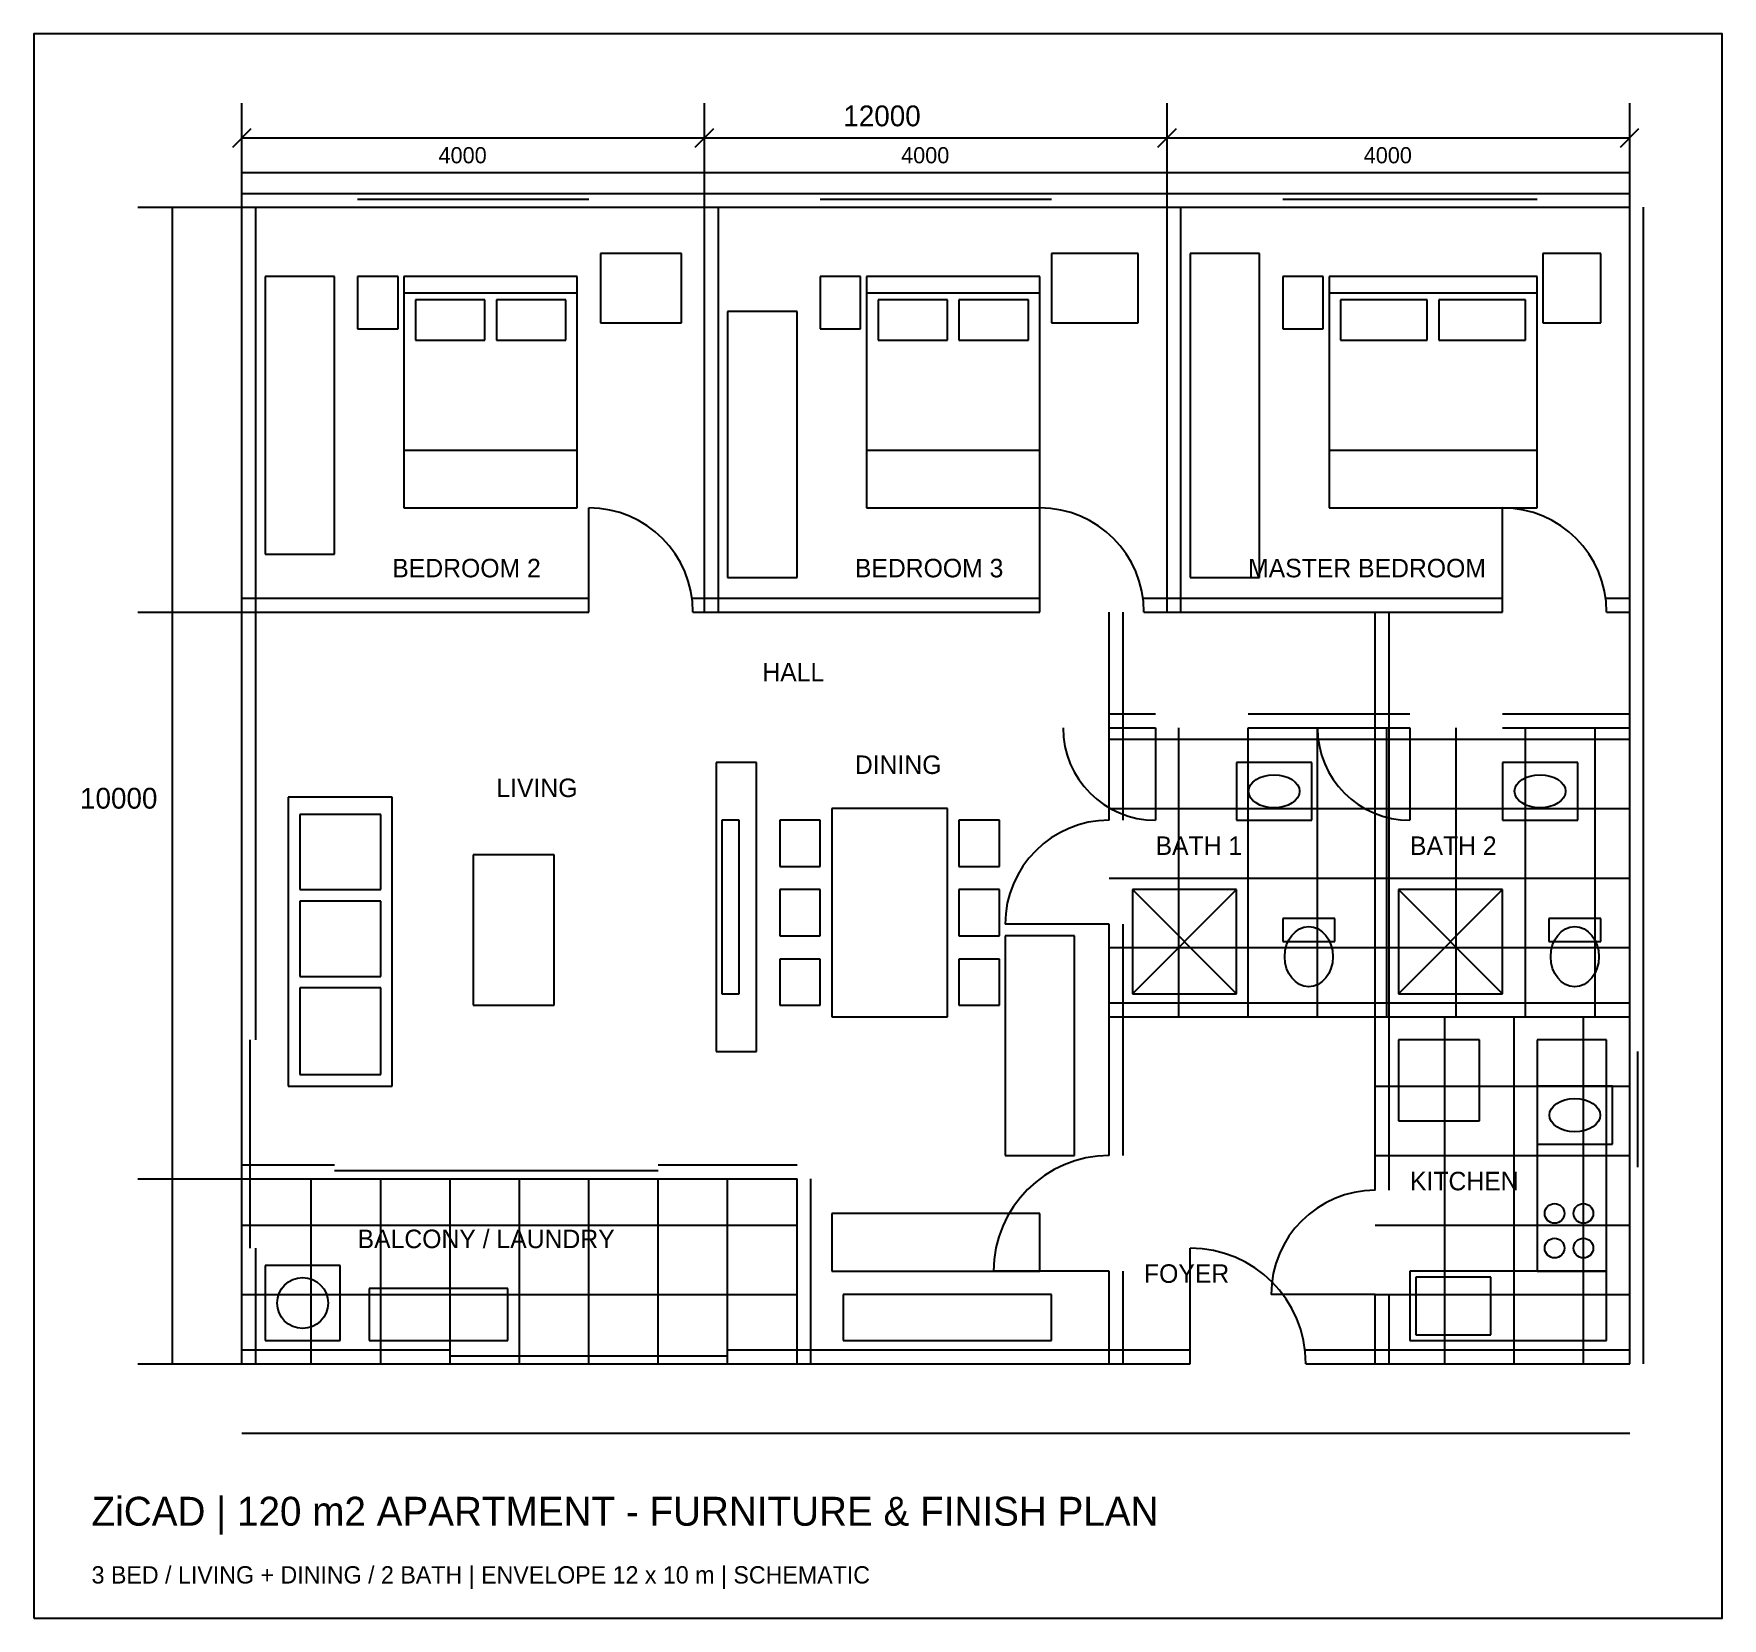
# Model space of a CAD drawing. Header units: millimetres. Extents: x -1800 to 12800, y -2200 to 11500.
import ezdxf

# ---------------------------------------------------------------- set-up
doc = ezdxf.new("R2010")
doc.units = ezdxf.units.MM
for name, color, linetype in [('DIM', 8, 'Continuous'), ('DOOR', 30, 'Continuous'), ('FIXTURE', 3, 'Continuous'), ('FLOOR', 8, 'Continuous'), ('FURNITURE', 8, 'Continuous'), ('TEXT', 7, 'Continuous'), ('WALL', 7, 'Continuous'), ('WINDOW', 4, 'Continuous')]:
    doc.layers.add(name, color=color, linetype=linetype)

msp = doc.modelspace()

# ---------------------------------------------------------------- linework, layer by layer
at = {"layer": 'DIM'}
for p, q in [((0, 10000), (0, 10900)), ((4000, 10000), (4000, 10900)), ((8000, 10000), (8000, 10900)), ((12000, 10000), (12000, 10900)), ((-80, 10520), (80, 10680)), ((3920, 10520), (4080, 10680)), ((7920, 10520), (8080, 10680)), ((11920, 10520), (12080, 10680)), ((0, 10600), (12000, 10600)), ((0, 10300), (4000, 10300)), ((4000, 10300), (8000, 10300)), ((8000, 10300), (12000, 10300)), ((-900, 10000), (0, 10000)), ((-600, 0), (-600, 10000)), ((-900, 6500), (0, 6500)), ((-900, 1600), (0, 1600)), ((-900, 0), (0, 0)), ((0, -600), (12000, -600))]:
    msp.add_line(p, q, dxfattribs=at)
at = {"layer": 'DOOR'}
for p, q in [((3000, 6500), (3000, 7400)), ((6900, 6500), (6900, 7400)), ((10900, 6500), (10900, 7400)), ((7900, 5500), (7900, 4700)), ((10100, 5500), (10100, 4700)), ((7500, 3800), (6600, 3800)), ((8200, 0), (8200, 1000)), ((7500, 800), (6500, 800)), ((9800, 600), (8900, 600))]:
    msp.add_line(p, q, dxfattribs=at)
for centre, radius, start, end in [((3000, 6500), 900, 0, 90), ((6900, 6500), 900, 0, 90), ((10900, 6500), 900, 0, 90), ((7900, 5500), 800, 180, 270), ((10100, 5500), 800, 180, 270), ((7500, 3800), 900, 90, 180), ((7500, 800), 1000, 90, 180), ((9800, 600), 900, 90, 180), ((8200, 0), 1000, 0, 90)]:
    msp.add_arc(centre, radius, start, end, dxfattribs=at)
at = {"layer": 'FIXTURE'}
for p, q in [((9250, 5200), (8600, 5200)), ((8600, 5200), (8600, 4700)), ((9250, 4700), (9250, 5200)), ((11550, 5200), (10900, 5200)), ((10900, 5200), (10900, 4700)), ((11550, 4700), (11550, 5200)), ((8600, 4700), (9250, 4700)), ((10900, 4700), (11550, 4700)), ((8600, 4100), (7700, 4100)), ((7700, 4100), (7700, 3200)), ((7700, 3200), (8600, 4100)), ((7700, 4100), (8600, 3200)), ((8600, 3200), (8600, 4100)), ((10900, 4100), (10000, 4100)), ((10000, 4100), (10000, 3200)), ((10000, 3200), (10900, 4100)), ((10000, 4100), (10900, 3200)), ((10900, 3200), (10900, 4100)), ((9450, 3850), (9000, 3850)), ((9000, 3850), (9000, 3650)), ((9450, 3650), (9450, 3850)), ((11750, 3850), (11300, 3850)), ((11300, 3850), (11300, 3650)), ((11750, 3650), (11750, 3850)), ((9000, 3650), (9450, 3650)), ((11300, 3650), (11750, 3650)), ((7700, 3200), (8600, 3200)), ((10000, 3200), (10900, 3200)), ((10700, 2800), (10000, 2800)), ((10000, 2800), (10000, 2100)), ((10700, 2100), (10700, 2800)), ((11800, 2800), (11200, 2800)), ((11200, 2800), (11200, 800)), ((11800, 800), (11800, 2800)), ((11850, 2400), (11200, 2400)), ((11200, 2400), (11200, 1900)), ((11850, 1900), (11850, 2400)), ((10000, 2100), (10700, 2100)), ((11200, 1900), (11850, 1900)), ((850, 850), (200, 850)), ((200, 850), (200, 200)), ((850, 200), (850, 850)), ((11800, 800), (10100, 800)), ((10100, 800), (10100, 200)), ((10800, 750), (10150, 750)), ((10150, 750), (10150, 250)), ((10800, 250), (10800, 750)), ((11200, 800), (11800, 800)), ((11800, 200), (11800, 800)), ((200, 200), (850, 200)), ((10100, 200), (11800, 200)), ((10150, 250), (10800, 250))]:
    msp.add_line(p, q, dxfattribs=at)
for centre, radius in [((11350, 1300), 85), ((11600, 1300), 85), ((11350, 1000), 85), ((11600, 1000), 85), ((525, 525), 220)]:
    msp.add_circle(centre, radius, dxfattribs=at)
for centre, major_axis, ratio in [((8925, 4950), (220, 0), 0.65), ((11225, 4950), (220, 0), 0.65), ((9225, 3520), (0, 260), 0.8), ((11525, 3520), (0, 260), 0.8), ((11525, 2150), (220, 0), 0.65)]:
    msp.add_ellipse(centre, major_axis=major_axis, ratio=ratio, dxfattribs=at)
at = {"layer": 'FLOOR'}
for p, q in [((8100, 3000), (8100, 5500)), ((8700, 3000), (8700, 5500)), ((9300, 3000), (9300, 5500)), ((9900, 3000), (9900, 5500)), ((10500, 3000), (10500, 5500)), ((11100, 3000), (11100, 5500)), ((11700, 3000), (11700, 5500)), ((7500, 5400), (12000, 5400)), ((7500, 4800), (12000, 4800)), ((7500, 4200), (12000, 4200)), ((7500, 3600), (12000, 3600)), ((10400, 0), (10400, 3000)), ((11000, 0), (11000, 3000)), ((11600, 0), (11600, 3000)), ((9800, 2400), (12000, 2400)), ((9800, 1800), (12000, 1800)), ((600, 0), (600, 1600)), ((1200, 0), (1200, 1600)), ((1800, 0), (1800, 1600)), ((2400, 0), (2400, 1600)), ((3000, 0), (3000, 1600)), ((3600, 0), (3600, 1600)), ((4200, 0), (4200, 1600)), ((0, 1200), (4800, 1200)), ((9800, 1200), (12000, 1200)), ((0, 600), (4800, 600)), ((9800, 600), (12000, 600))]:
    msp.add_line(p, q, dxfattribs=at)
at = {"layer": 'FURNITURE'}
for p, q in [((3800, 9600), (3100, 9600)), ((3100, 9600), (3100, 9000)), ((3800, 9000), (3800, 9600)), ((7750, 9600), (7000, 9600)), ((7000, 9600), (7000, 9000)), ((7750, 9000), (7750, 9600)), ((8800, 9600), (8200, 9600)), ((8200, 9600), (8200, 6800)), ((8800, 6800), (8800, 9600)), ((11750, 9600), (11250, 9600)), ((11250, 9600), (11250, 9000)), ((11750, 9000), (11750, 9600)), ((800, 9400), (200, 9400)), ((200, 9400), (200, 7000)), ((800, 7000), (800, 9400)), ((1350, 9400), (1000, 9400)), ((1000, 9400), (1000, 8950)), ((1350, 8950), (1350, 9400)), ((2900, 9400), (1400, 9400)), ((1400, 9400), (1400, 7400)), ((2900, 9400), (1400, 9400)), ((1400, 9400), (1400, 9260)), ((2900, 7400), (2900, 9400)), ((2900, 9260), (2900, 9400)), ((5350, 9400), (5000, 9400)), ((5000, 9400), (5000, 8950)), ((5350, 8950), (5350, 9400)), ((6900, 9400), (5400, 9400)), ((5400, 9400), (5400, 7400)), ((6900, 9400), (5400, 9400)), ((5400, 9400), (5400, 9260)), ((6900, 7400), (6900, 9400)), ((6900, 9260), (6900, 9400)), ((9350, 9400), (9000, 9400)), ((9000, 9400), (9000, 8950)), ((9350, 8950), (9350, 9400)), ((11200, 9400), (9400, 9400)), ((9400, 9400), (9400, 7400)), ((11200, 9400), (9400, 9400)), ((9400, 9400), (9400, 9260)), ((11200, 7400), (11200, 9400)), ((11200, 9260), (11200, 9400)), ((1400, 9260), (2900, 9260)), ((2100, 9200), (1500, 9200)), ((1500, 9200), (1500, 8850)), ((2100, 8850), (2100, 9200)), ((2800, 9200), (2200, 9200)), ((2200, 9200), (2200, 8850)), ((2800, 8850), (2800, 9200)), ((5400, 9260), (6900, 9260)), ((6100, 9200), (5500, 9200)), ((5500, 9200), (5500, 8850)), ((6100, 8850), (6100, 9200)), ((6800, 9200), (6200, 9200)), ((6200, 9200), (6200, 8850)), ((6800, 8850), (6800, 9200)), ((9400, 9260), (11200, 9260)), ((10250, 9200), (9500, 9200)), ((9500, 9200), (9500, 8850)), ((10250, 8850), (10250, 9200)), ((11100, 9200), (10350, 9200)), ((10350, 9200), (10350, 8850)), ((11100, 8850), (11100, 9200)), ((4800, 9100), (4200, 9100)), ((4200, 9100), (4200, 6800)), ((4800, 6800), (4800, 9100)), ((1000, 8950), (1350, 8950)), ((3100, 9000), (3800, 9000)), ((5000, 8950), (5350, 8950)), ((7000, 9000), (7750, 9000)), ((9000, 8950), (9350, 8950)), ((11250, 9000), (11750, 9000)), ((1500, 8850), (2100, 8850)), ((2200, 8850), (2800, 8850)), ((5500, 8850), (6100, 8850)), ((6200, 8850), (6800, 8850)), ((9500, 8850), (10250, 8850)), ((10350, 8850), (11100, 8850)), ((1400, 7900), (2900, 7900)), ((5400, 7900), (6900, 7900)), ((9400, 7900), (11200, 7900)), ((1400, 7400), (2900, 7400)), ((5400, 7400), (6900, 7400)), ((9400, 7400), (11200, 7400)), ((200, 7000), (800, 7000)), ((4200, 6800), (4800, 6800)), ((8200, 6800), (8800, 6800)), ((4450, 5200), (4100, 5200)), ((4100, 5200), (4100, 2700)), ((4450, 2700), (4450, 5200)), ((1300, 4900), (400, 4900)), ((400, 4900), (400, 2400)), ((1300, 2400), (1300, 4900)), ((1200, 4750), (500, 4750)), ((500, 4750), (500, 4100)), ((1200, 4100), (1200, 4750)), ((4300, 4700), (4150, 4700)), ((4150, 4700), (4150, 3200)), ((4300, 3200), (4300, 4700)), ((5000, 4700), (4650, 4700)), ((4650, 4700), (4650, 4300)), ((5000, 4300), (5000, 4700)), ((6100, 4800), (5100, 4800)), ((5100, 4800), (5100, 3000)), ((6100, 3000), (6100, 4800)), ((6550, 4700), (6200, 4700)), ((6200, 4700), (6200, 4300)), ((6550, 4300), (6550, 4700)), ((2700, 4400), (2000, 4400)), ((2000, 4400), (2000, 3100)), ((2700, 3100), (2700, 4400)), ((4650, 4300), (5000, 4300)), ((6200, 4300), (6550, 4300)), ((500, 4100), (1200, 4100)), ((5000, 4100), (4650, 4100)), ((4650, 4100), (4650, 3700)), ((5000, 3700), (5000, 4100)), ((6550, 4100), (6200, 4100)), ((6200, 4100), (6200, 3700)), ((6550, 3700), (6550, 4100)), ((1200, 4000), (500, 4000)), ((500, 4000), (500, 3350)), ((1200, 3350), (1200, 4000)), ((4650, 3700), (5000, 3700)), ((6200, 3700), (6550, 3700)), ((7200, 3700), (6600, 3700)), ((6600, 3700), (6600, 1800)), ((7200, 1800), (7200, 3700)), ((5000, 3500), (4650, 3500)), ((4650, 3500), (4650, 3100)), ((5000, 3100), (5000, 3500)), ((6550, 3500), (6200, 3500)), ((6200, 3500), (6200, 3100)), ((6550, 3100), (6550, 3500)), ((500, 3350), (1200, 3350)), ((1200, 3250), (500, 3250)), ((500, 3250), (500, 2500)), ((1200, 2500), (1200, 3250)), ((2000, 3100), (2700, 3100)), ((4150, 3200), (4300, 3200)), ((4650, 3100), (5000, 3100)), ((6200, 3100), (6550, 3100)), ((5100, 3000), (6100, 3000)), ((4100, 2700), (4450, 2700)), ((500, 2500), (1200, 2500)), ((400, 2400), (1300, 2400)), ((6600, 1800), (7200, 1800)), ((6900, 1300), (5100, 1300)), ((5100, 1300), (5100, 800)), ((6900, 800), (6900, 1300)), ((5100, 800), (6900, 800)), ((2300, 650), (1100, 650)), ((1100, 650), (1100, 200)), ((2300, 200), (2300, 650)), ((7000, 600), (5200, 600)), ((5200, 600), (5200, 200)), ((7000, 200), (7000, 600)), ((1100, 200), (2300, 200)), ((5200, 200), (7000, 200))]:
    msp.add_line(p, q, dxfattribs=at)
at = {"layer": 'WALL'}
for p, q in [((0, 10120), (12000, 10120)), ((0, 2800), (0, 10000)), ((0, 10000), (12000, 10000)), ((120, 2800), (120, 10000)), ((4000, 6500), (4000, 10000)), ((4120, 6500), (4120, 10000)), ((8000, 6500), (8000, 10000)), ((8120, 6500), (8120, 10000)), ((12000, 0), (12000, 10000)), ((12120, 0), (12120, 10000)), ((0, 6620), (3000, 6620)), ((3900, 6620), (6900, 6620)), ((7800, 6620), (10900, 6620)), ((11800, 6620), (12000, 6620)), ((0, 6500), (3000, 6500)), ((3900, 6500), (6900, 6500)), ((7500, 5500), (7500, 6500)), ((7620, 5500), (7620, 6500)), ((7800, 6500), (10900, 6500)), ((9800, 5500), (9800, 6500)), ((9920, 5500), (9920, 6500)), ((11800, 6500), (12000, 6500)), ((7500, 5620), (7900, 5620)), ((8700, 5620), (10100, 5620)), ((10900, 5620), (12000, 5620)), ((7500, 4700), (7500, 5500)), ((7500, 5500), (7900, 5500)), ((7620, 4700), (7620, 5500)), ((8700, 5500), (10100, 5500)), ((9800, 3000), (9800, 5500)), ((9920, 3000), (9920, 5500)), ((10900, 5500), (12000, 5500)), ((7500, 1800), (7500, 3800)), ((7620, 1800), (7620, 3800)), ((7500, 3120), (12000, 3120)), ((7500, 3000), (12000, 3000)), ((9800, 1500), (9800, 3000)), ((9920, 1500), (9920, 3000)), ((0, 1720), (800, 1720)), ((3600, 1720), (4800, 1720)), ((0, 1600), (800, 1600)), ((3600, 1600), (4800, 1600)), ((4800, 0), (4800, 1600)), ((4920, 0), (4920, 1600)), ((0, 0), (0, 1000)), ((120, 0), (120, 1000)), ((7500, 0), (7500, 800)), ((7620, 0), (7620, 800)), ((9800, 0), (9800, 600)), ((9920, 0), (9920, 600)), ((0, 120), (1800, 120)), ((0, 0), (1800, 0)), ((4200, 120), (8200, 120)), ((4200, 0), (8200, 0)), ((9200, 120), (12000, 120)), ((9200, 0), (12000, 0))]:
    msp.add_line(p, q, dxfattribs=at)
msp.add_lwpolyline([(-1800, -2200), (12800, -2200), (12800, 11500), (-1800, 11500)], close=True, dxfattribs=at)
at = {"layer": 'WINDOW'}
for p, q in [((1000, 10070), (3000, 10070)), ((1000, 10000), (3000, 10000)), ((5000, 10070), (7000, 10070)), ((5000, 10000), (7000, 10000)), ((9000, 10070), (11200, 10070)), ((9000, 10000), (11200, 10000)), ((0, 1000), (0, 2800)), ((70, 1000), (70, 2800)), ((12000, 1700), (12000, 2700)), ((12070, 1700), (12070, 2700)), ((800, 1670), (3600, 1670)), ((800, 1600), (3600, 1600)), ((1800, 70), (4200, 70)), ((1800, 0), (4200, 0))]:
    msp.add_line(p, q, dxfattribs=at)

# ---------------------------------------------------------------- texts
at = {"layer": 'TEXT'}
for s, height, p in [('12000', 180, (5200, 10700)), ('4000', 140, (1700, 10380)), ('4000', 140, (5700, 10380)), ('4000', 140, (9700, 10380)), ('BEDROOM 2', 160, (1300, 6800)), ('BEDROOM 3', 160, (5300, 6800)), ('MASTER BEDROOM', 160, (8700, 6800)), ('HALL', 160, (4500, 5900)), ('DINING', 160, (5300, 5100)), ('10000', 180, (-1400, 4800)), ('LIVING', 160, (2200, 4900)), ('BATH 1', 160, (7900, 4400)), ('BATH 2', 160, (10100, 4400)), ('KITCHEN', 160, (10100, 1500)), ('BALCONY / LAUNDRY', 160, (1000, 1000)), ('FOYER', 160, (7800, 700)), ('ZiCAD | 120 m2 APARTMENT - FURNITURE & FINISH PLAN', 250, (-1300, -1400)), ('3 BED / LIVING + DINING / 2 BATH | ENVELOPE 12 x 10 m | SCHEMATIC', 150, (-1300, -1900))]:
    msp.add_text(s, height=height, dxfattribs=at).set_placement(p)

doc.saveas('drawing.dxf')
